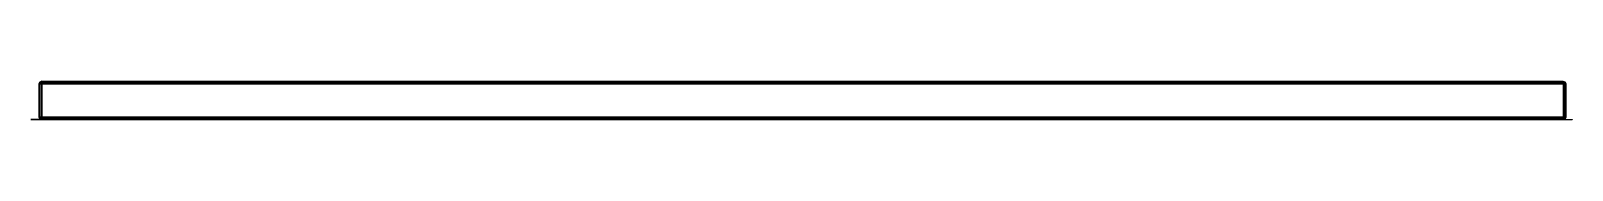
# Model space of a CAD drawing. Header units: inches. Extents: x 1 to 606, y -17 to -2.
import ezdxf

# ---------------------------------------------------------------- set-up
doc = ezdxf.new("R2010")
doc.units = ezdxf.units.IN
doc.header["$MEASUREMENT"] = 0
doc.layers.get('0').update_dxf_attribs({"linetype": 'CONTINUOUS'})
doc.layers.add('3D', color=1, linetype='CONTINUOUS')

msp = doc.modelspace()

# ---------------------------------------------------------------- linework, layer by layer
for p, q in [((0.53, -16.54, 4.65), (45.53, -16.54, 4.65)), ((0.54, -16.52, 119.16), (45.54, -16.52, 119.16)), ((0.54, -16.52, 119.16), (0.54, -16.54, 4.65)), ((45.54, -16.52, 119.16), (45.53, -16.54, 4.65))]:
    msp.add_line(p, q)
for points in [[(0.53, -16.54, 4.65), (0.53, -16.52, 119.16), (45.54, -16.52, 119.16), (45.53, -16.54, 4.65)], [(561.31, -16.56, 4.61), (561.31, -16.54, 119.13), (606.32, -16.54, 119.12), (606.31, -16.56, 4.61)]]:
    msp.add_3dface(points)
at = {"layer": '3D'}
for points in [[(4.13, -1.81, 119.17), (4.25, -1.94, 119.74), (4.13, -2.51, 119.87), (3.83, -2.57, 119.16)], [(4.27, -1.94, 4.06), (4.12, -1.81, 4.67), (3.83, -2.52, 4.66), (4.12, -2.51, 3.96)], [(3.83, -2.52, 4.66), (4.12, -1.81, 4.67), (4.13, -1.81, 119.17), (3.83, -2.57, 119.16)], [(3.84, -15.54, 4.66), (4.1, -15.53, 3.95), (4.12, -2.51, 3.96), (3.83, -2.52, 4.66)], [(3.84, -15.55, 119.16), (4.08, -15.55, 119.85), (4.13, -2.51, 119.87), (3.83, -2.57, 119.16)], [(3.84, -15.55, 119.16), (3.83, -2.57, 119.16), (3.83, -2.52, 4.66), (3.84, -15.54, 4.66)], [(3.83, -2.52, 4.66), (3.84, -15.54, 4.66), (3.84, -15.55, 119.16), (3.83, -2.57, 119.16)], [(4.13, -2.51, 119.87), (4.84, -2.54, 120.16), (4.83, -15.54, 120.16), (4.08, -15.55, 119.85)], [(4.8, -2.5, 3.66), (4.12, -2.51, 3.96), (4.1, -15.53, 3.95), (4.79, -15.57, 3.66)], [(4.12, -1.81, 4.67), (4.76, -1.52, 4.67), (4.83, -1.55, 119.16), (4.13, -1.81, 119.17)], [(4.12, -1.81, 4.67), (4.76, -1.52, 4.67), (4.84, -1.81, 3.95), (4.27, -1.94, 4.06)], [(4.8, -2.5, 3.66), (4.12, -2.51, 3.96), (4.27, -1.94, 4.06), (4.84, -1.81, 3.95)], [(4.83, -1.55, 119.16), (4.82, -1.79, 119.85), (4.25, -1.94, 119.74), (4.13, -1.81, 119.17)], [(4.25, -1.94, 119.74), (4.82, -1.79, 119.85), (4.84, -2.54, 120.16), (4.13, -2.51, 119.87)], [(4.76, -1.52, 4.67), (4.83, -1.55, 119.16), (602.79, -1.54, 119.16), (602.84, -1.54, 4.66)], [(602.84, -1.54, 4.66), (602.85, -1.83, 3.96), (4.84, -1.81, 3.95), (4.76, -1.52, 4.67)], [(602.85, -1.83, 3.96), (602.84, -1.54, 4.66), (4.76, -1.52, 4.67), (4.84, -1.81, 3.95)], [(602.86, -2.51, 3.66), (602.9, -15.56, 3.66), (4.79, -15.57, 3.66), (4.8, -2.5, 3.66)], [(4.84, -1.81, 3.95), (4.8, -2.5, 3.66), (602.86, -2.51, 3.66), (602.85, -1.83, 3.96)], [(4.83, -1.55, 119.16), (4.82, -1.79, 119.85), (602.85, -1.84, 119.87), (602.79, -1.54, 119.16)], [(602.85, -1.84, 119.87), (602.82, -2.55, 120.16), (4.84, -2.54, 120.16), (4.82, -1.79, 119.85)], [(602.82, -2.55, 120.16), (602.86, -15.53, 120.16), (4.83, -15.54, 120.16), (4.84, -2.54, 120.16)], [(602.84, -1.54, 4.66), (603.55, -1.83, 4.67), (603.55, -1.83, 119.17), (602.79, -1.54, 119.16)], [(603.55, -1.83, 119.17), (603.42, -1.96, 119.74), (602.85, -1.83, 119.87), (602.79, -1.54, 119.16)], [(603.42, -1.96, 119.74), (603.57, -2.53, 119.85), (602.82, -2.54, 120.16), (602.85, -1.83, 119.87)], [(602.86, -15.53, 120.16), (603.55, -15.54, 119.87), (603.57, -2.53, 119.85), (602.82, -2.54, 120.16)], [(603.42, -1.98, 4.06), (603.55, -1.83, 4.67), (602.84, -1.54, 4.66), (602.85, -1.82, 3.96)], [(602.86, -2.51, 3.66), (602.85, -1.82, 3.96), (603.42, -1.98, 4.06), (603.55, -2.55, 3.95)], [(603.54, -15.54, 3.95), (602.9, -15.56, 3.66), (602.86, -2.51, 3.66), (603.55, -2.55, 3.95)], [(603.84, -2.54, 119.17), (603.57, -2.53, 119.85), (603.42, -1.96, 119.74), (603.55, -1.83, 119.17)], [(603.84, -2.46, 4.67), (603.55, -2.55, 3.95), (603.42, -1.98, 4.06), (603.55, -1.83, 4.67)], [(603.88, -15.61, 4.67), (603.54, -15.54, 3.95), (603.55, -2.55, 3.95), (603.84, -2.46, 4.67)], [(603.55, -1.83, 4.67), (603.84, -2.46, 4.67), (603.84, -2.54, 119.17), (603.55, -1.83, 119.17)], [(603.55, -15.54, 119.87), (603.84, -15.54, 119.16), (603.84, -2.54, 119.17), (603.57, -2.53, 119.85)], [(603.84, -2.46, 4.67), (603.84, -2.54, 119.17), (603.84, -15.54, 119.16), (603.88, -15.61, 4.67)], [(4.1, -16.25, 4.67), (3.84, -15.54, 4.66), (4.1, -15.53, 3.95), (4.22, -16.1, 4.06)], [(4.1, -16.25, 4.67), (3.84, -15.54, 4.66), (3.84, -15.55, 119.16), (4.09, -16.25, 119.17)], [(3.84, -15.55, 119.16), (4.08, -15.55, 119.85), (4.23, -16.12, 119.74), (4.09, -16.25, 119.17)], [(4.23, -16.12, 119.74), (4.08, -15.55, 119.85), (4.83, -15.54, 120.16), (4.8, -16.25, 119.87)], [(4.09, -16.25, 119.17), (4.23, -16.12, 119.74), (4.8, -16.25, 119.87), (4.86, -16.54, 119.16)], [(4.81, -16.54, 4.66), (4.1, -16.25, 4.67), (4.09, -16.25, 119.17), (4.86, -16.54, 119.16)], [(4.79, -15.57, 3.66), (4.8, -16.26, 3.96), (4.22, -16.1, 4.06), (4.1, -15.53, 3.95)], [(4.22, -16.1, 4.06), (4.1, -16.25, 4.67), (4.81, -16.54, 4.66), (4.8, -16.26, 3.96)], [(4.22, -16.1, 4.06), (4.1, -16.25, 4.67), (4.81, -16.54, 4.66), (4.8, -16.26, 3.96)], [(602.9, -15.56, 3.66), (602.9, -16.25, 3.96), (4.8, -16.26, 3.96), (4.79, -15.57, 3.66)], [(602.88, -16.24, 119.87), (602.86, -15.53, 120.16), (4.83, -15.54, 120.16), (4.8, -16.25, 119.87)], [(4.87, -16.54, 119.16), (4.8, -16.25, 119.87), (602.88, -16.24, 119.87), (602.82, -16.54, 119.17)], [(4.81, -16.54, 4.66), (4.8, -16.26, 3.96), (602.88, -16.25, 3.96), (602.88, -16.54, 4.65)], [(602.88, -16.25, 3.96), (602.88, -16.54, 4.65), (4.81, -16.54, 4.66), (4.8, -16.26, 3.96)], [(4.81, -16.54, 4.66), (4.86, -16.54, 119.16), (602.82, -16.54, 119.16), (602.88, -16.54, 4.65)], [(602.82, -16.53, 119.16), (602.88, -16.24, 119.87), (603.46, -16.11, 119.74), (603.59, -16.24, 119.17)], [(602.88, -16.24, 119.87), (602.86, -15.53, 120.16), (603.55, -15.54, 119.87), (603.46, -16.11, 119.74)], [(603.54, -15.54, 3.95), (603.46, -16.09, 4.06), (602.88, -16.24, 3.96), (602.9, -15.56, 3.66)], [(602.88, -16.24, 3.96), (602.88, -16.54, 4.65), (603.59, -16.24, 4.67), (603.46, -16.09, 4.06)], [(603.59, -16.24, 119.17), (603.46, -16.11, 119.74), (603.55, -15.54, 119.87), (603.84, -15.54, 119.16)], [(603.59, -16.24, 4.67), (603.46, -16.09, 4.06), (603.54, -15.54, 3.95), (603.88, -15.61, 4.67)], [(603.59, -16.24, 119.17), (603.84, -15.54, 119.16), (603.88, -15.61, 4.67), (603.59, -16.24, 4.67)]]:
    msp.add_3dface(points, dxfattribs=at)

doc.saveas('drawing.dxf')
